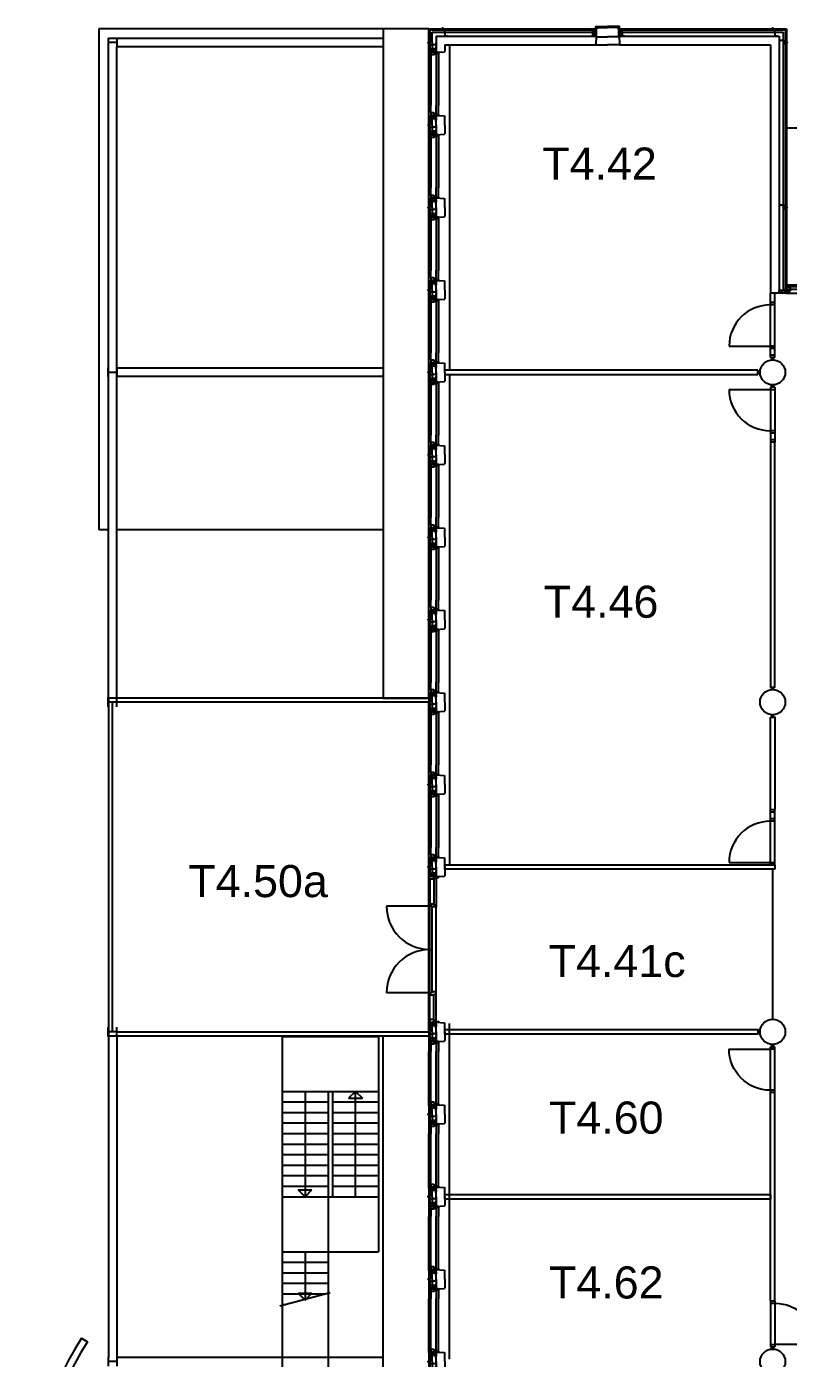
# Model space of a CAD drawing. Header units: millimetres. Extents: x 38964 to 143106, y 166778 to 217878.
# Drawn here: x 38964 to 55581, y 188799 to 217878 of the extents above; entities that cross this region are included whole.
import ezdxf
from ezdxf.enums import TextEntityAlignment as Align

# ---------------------------------------------------------------- set-up
doc = ezdxf.new("R2010")
doc.units = ezdxf.units.MM
doc.linetypes.add('HIDDEN2', pattern=[4.7625, 3.175, -1.5875])
doc.layers.get('0').update_dxf_attribs({"linetype": 'CONTINUOUS'})
for name, color, linetype in [('AL2100_BUITENWANDEN', 3, 'CONTINUOUS'), ('AL2200_BINNENWANDEN', 2, 'CONTINUOUS'), ('AL2400_TRAPPEN', 1, 'CONTINUOUS'), ('AL2800_KONSTRUKTIES', 1, 'CONTINUOUS'), ('AL3100_BUITENWANDOPENINGEN', 1, 'CONTINUOUS'), ('AL3200_BINNENWANDOPENINGEN', 1, 'CONTINUOUS'), ('AL3500_TOEBEHOREN-KOZIJNEN', 1, 'CONTINUOUS'), ('AL4600_RUIMTENUMMERS', 2, 'CONTINUOUS'), ('AL8100_INRVERKEERSRUIMTE', 250, 'HIDDEN2')]:
    doc.layers.add(name, color=color, linetype=linetype)
doc.styles.add('Arial', font='arial.ttf')

# ---------------------------------------------------------------- blocks, each defined once
blk = doc.blocks.new('23E')
at = {"layer": 'AL2100_BUITENWANDEN'}
for p, q in [((-260, -10), (-270, 0)), ((-312.5, -272.5), (-332.5, -272.5)), ((-250, -190), (-260, -10)), ((-300, -327), (-300, -350)), ((-300, -350), (-280, -327)), ((-300, -327), (-280, -350)), ((-280, -327), (-280, -350)), ((-270, -332), (-270, -350)), ((-240, -400), (0, -400))]:
    blk.add_line(p, q, dxfattribs=at)
for points in [[(-375, -195), (-325, -195), (-325, -295)], [(-320, -250), (-320, -327), (-260, -327)], [(-285, -303), (-260, -303), (-260, -400), (-240, -400)]]:
    blk.add_lwpolyline(points, dxfattribs=at)
at = {"layer": 'AL3100_BUITENWANDOPENINGEN'}
for p, q in [((-270, 0), (0, 0)), ((-247, -180), (0, -180)), ((-210, -379), (0, -379))]:
    blk.add_line(p, q, dxfattribs=at)
for points in [[(-295, -240), (-298, -240), (-298, -193), (-345, -193), (-345, -190), (-295, -190)], [(-295, -300), (-295, -190), (-280, -190), (-280, -200), (-265, -200), (-265, -190), (-250, -190), (-250, -210), (-260, -210), (-260, -220), (-250, -220), (-250, -300)], [(-210, -379), (-250, -379), (-250, -180), (-247, -180), (-247, -376), (-210, -376)]]:
    blk.add_lwpolyline(points, close=True, dxfattribs=at)
at = {"layer": 'AL3500_TOEBEHOREN-KOZIJNEN'}
blk.add_lwpolyline([(-265, -200), (-265, -190), (-280, -190), (-280, -200)], close=True, dxfattribs=at)
blk = doc.blocks.new('23-1')
for p, q in [((-42.5, -279.5), (-22.5, -300)), ((-42.5, -300), (-22.5, -279.5)), ((-42.5, -279.5), (-42.5, -300)), ((-22.5, -279.5), (-22.5, -300)), ((-15, -282), (-15, -300)), ((15, -282), (15, -300)), ((22.5, -279.5), (22.5, -300)), ((42.5, -279.5), (22.5, -300)), ((22.5, -279.5), (42.5, -300)), ((42.5, -222.5), (62.5, -222.5)), ((42.5, -279.5), (42.5, -300))]:
    blk.add_line(p, q)
for points in [[(50, -200), (50, -277), (-50, -277)], [(105, -145), (55, -145), (55, -245)]]:
    blk.add_lwpolyline(points)
blk.add_lwpolyline([(-50, -279.5), (-5, -279.5), (-5, -316, 0.4142136), (-1, -320), (1, -320, 0.4142136), (5, -316), (5, -279.5), (50, -279.5)], format="xyb")
blk = doc.blocks.new('VIER')
at = {"layer": 'AL2100_BUITENWANDEN'}
for p, q in [((159, 838), (159, 1056)), ((177, 808), (159, 808)), ((182, 778), (159, 798)), ((159, 778), (182, 798)), ((182, 798), (159, 798)), ((182, 778), (159, 778)), ((179, 650), (159, 670)), ((179, 670), (159, 650)), ((179, 670), (159, 670)), ((179, 650), (159, 650)), ((177, 643), (159, 643)), ((177, 613), (159, 613)), ((179, 605), (159, 605)), ((159, 585), (179, 605)), ((179, 585), (159, 605)), ((179, 585), (159, 585)), ((177, 643), (177, 808)), ((177, 448), (177, 613)), ((229, 628), (229, 793)), ((229, 628), (229, 463)), ((236, 775), (236, 755)), ((236, 685), (236, 665)), ((319, 628), (319, 838)), ((319, 838), (499, 828)), ((319, 628), (319, 418)), ((499, 828), (509, 818)), ((509, 628), (509, 818)), ((509, 628), (509, 438)), ((182, 478), (159, 478)), ((159, 478), (182, 458)), ((182, 478), (159, 458)), ((182, 458), (159, 458)), ((177, 448), (159, 448)), ((159, 418), (159, 199)), ((236, 480), (236, 500)), ((319, 418), (499, 428)), ((499, 428), (509, 438))]:
    blk.add_line(p, q, dxfattribs=at)
blk.add_lwpolyline([(179, 578), (179, 623), (143, 623, -0.414214), (139, 627), (139, 629, -0.414214), (143, 633), (179, 633), (179, 678)], format="xyb", dxfattribs=at)
for points in [[(226, 793), (226, 818), (159, 818), (159, 838)], [(159, 643), (159, 808)], [(159, 448), (159, 613)], [(259, 768), (182, 768), (182, 818)], [(259, 678), (182, 678), (182, 578)], [(314, 713), (314, 763), (214, 763)], [(314, 623), (314, 673), (214, 673)], [(226, 463), (226, 438), (159, 438), (159, 418)], [(259, 488), (182, 488), (182, 438)], [(314, 543), (314, 493), (214, 493)]]:
    blk.add_lwpolyline(points, dxfattribs=at)
at = {"layer": 'AL3100_BUITENWANDOPENINGEN'}
for p, q in [((205, 895), (205, 1056)), ((319, 878), (319, 1056)), ((369, 856), (369, 1056)), ((205, 361), (205, 199)), ((319, 378), (319, 199)), ((369, 399), (369, 199))]:
    blk.add_line(p, q, dxfattribs=at)
for points in [[(224, 828), (224, 838), (289, 838), (289, 828), (299, 828), (299, 838), (319, 838), (319, 878), (268, 878), (268, 895), (205, 895), (205, 828)], [(229, 793), (319, 793), (319, 808), (309, 808), (309, 823), (319, 823), (319, 838), (299, 838), (299, 828), (289, 828), (289, 838), (229, 838)], [(269, 793), (269, 790), (316, 790), (316, 743), (319, 743), (319, 793)], [(319, 856), (369, 856), (369, 837), (319, 841)], [(224, 428), (224, 418), (289, 418), (289, 428), (299, 428), (299, 418), (319, 418), (319, 378), (268, 378), (268, 361), (205, 361), (205, 428)], [(229, 463), (319, 463), (319, 448), (309, 448), (309, 433), (319, 433), (319, 418), (299, 418), (299, 428), (289, 428), (289, 418), (229, 418)], [(269, 463), (269, 466), (316, 466), (316, 513), (319, 513), (319, 463)], [(319, 399), (369, 399), (369, 418), (319, 415)]]:
    blk.add_lwpolyline(points, close=True, dxfattribs=at)
at = {"layer": 'AL3500_TOEBEHOREN-KOZIJNEN'}
for points in [[(309, 823), (319, 823), (319, 808), (309, 808)], [(329, 840), (329, 846), (319, 846), (319, 841)], [(309, 433), (319, 433), (319, 448), (309, 448)], [(329, 415), (329, 410), (319, 410), (319, 415)]]:
    blk.add_lwpolyline(points, close=True, dxfattribs=at)
blk = doc.blocks.new('AH28HA20')
for points in [[(-100, 95), (100, 95)], [(0, -95), (0, 95)], [(-100, -95), (100, -95)]]:
    blk.add_lwpolyline(points)

msp = doc.modelspace()

# ---------------------------------------------------------------- linework, layer by layer
at = {"layer": 'AL2100_BUITENWANDEN'}
for p, q in [((40539, 217828), (40539, 206889)), ((46739, 217828), (40539, 217828)), ((47739, 217828), (48024, 217828)), ((47739, 217828), (47739, 217543)), ((47757, 217810), (48024, 217810)), ((47757, 217810), (47757, 217543)), ((48054, 217828), (51369, 217828)), ((48054, 217810), (51369, 217810)), ((51909, 217828), (55224, 217828)), ((51909, 217810), (55224, 217810)), ((55254, 217828), (55539, 217828)), ((55254, 217810), (55521, 217810)), ((55521, 217810), (55521, 217543)), ((55539, 217828), (55539, 217543)), ((47760, 217570), (47739, 217570)), ((47739, 217570), (47760, 217550)), ((47760, 217570), (47739, 217550)), ((47760, 217550), (47739, 217550)), ((47757, 217543), (47739, 217543)), ((47757, 217513), (47739, 217513)), ((47757, 217513), (47757, 217348)), ((47809, 217758), (51344, 217758)), ((47809, 217528), (47809, 217758)), ((47809, 217528), (47809, 217363)), ((47899, 217668), (51389, 217668)), ((47899, 217668), (47899, 217318)), ((51889, 217668), (55379, 217668)), ((51934, 217758), (55469, 217758)), ((55379, 217668), (55379, 212068)), ((55469, 217758), (55469, 212128)), ((55521, 217513), (55521, 213943)), ((55539, 217513), (55539, 213943)), ((47760, 217505), (47739, 217485)), ((47760, 217485), (47739, 217505)), ((47760, 217505), (47739, 217505)), ((47760, 217485), (47739, 217485)), ((47762, 217378), (47739, 217358)), ((47739, 217378), (47762, 217358)), ((47762, 217378), (47739, 217378)), ((47762, 217358), (47739, 217358)), ((47757, 217348), (47739, 217348)), ((47739, 217318), (47739, 217099)), ((47817, 217470), (47817, 217490)), ((47817, 217380), (47817, 217400)), ((47899, 217318), (48079, 217328)), ((48079, 217328), (48089, 217338)), ((48089, 217478), (51369, 217478)), ((48089, 217478), (48089, 217338)), ((51909, 217478), (55189, 217478)), ((55189, 217478), (55189, 212058)), ((55521, 213913), (55521, 212128)), ((55539, 213913), (55539, 212133)), ((55372, 212058), (55189, 212058)), ((55374, 212055), (55292, 212055)), ((55382, 212068), (55372, 212058)), ((55387, 212068), (55374, 212055)), ((55534, 212128), (55469, 212128)), ((40749, 206889), (40539, 206889)), ((46739, 206889), (40929, 206889)), ((47739, 199738), (47739, 199956)), ((47757, 199708), (47739, 199708)), ((47762, 199698), (47739, 199698)), ((47739, 199678), (47762, 199698)), ((47762, 199678), (47739, 199698)), ((47762, 199678), (47739, 199678)), ((47760, 199570), (47739, 199570)), ((47739, 199570), (47760, 199550)), ((47760, 199570), (47739, 199550)), ((47760, 199550), (47739, 199550)), ((47757, 199543), (47739, 199543)), ((47757, 199513), (47739, 199513)), ((47760, 199505), (47739, 199485)), ((47760, 199485), (47739, 199505)), ((47760, 199505), (47739, 199505)), ((47760, 199485), (47739, 199485)), ((47757, 199708), (47757, 199543)), ((47757, 199513), (47757, 199348)), ((47809, 199528), (47809, 199693)), ((47809, 199528), (47809, 199363)), ((47817, 199675), (47817, 199655)), ((47817, 199470), (47817, 199490)), ((47899, 199528), (47899, 199738)), ((47899, 199738), (48079, 199728)), ((47899, 199528), (47899, 199738)), ((47899, 199528), (47899, 199318)), ((48079, 199728), (48089, 199718)), ((48089, 199528), (48089, 199718)), ((48089, 199528), (48089, 199338)), ((47762, 199378), (47739, 199358)), ((47739, 199378), (47762, 199358)), ((47762, 199378), (47739, 199378)), ((47762, 199358), (47739, 199358)), ((47757, 199348), (47739, 199348)), ((47739, 196138), (47739, 199318)), ((47817, 199380), (47817, 199400)), ((47899, 199318), (48079, 199328)), ((48079, 199328), (48089, 199338)), ((47757, 196108), (47739, 196108)), ((47762, 196098), (47739, 196098)), ((47739, 196078), (47762, 196098)), ((47762, 196078), (47739, 196098)), ((47762, 196078), (47739, 196078)), ((47757, 196108), (47757, 195943)), ((47809, 195928), (47809, 196093)), ((47817, 196075), (47817, 196055)), ((47899, 195928), (47899, 196138)), ((47899, 196138), (48079, 196128)), ((47899, 195928), (47899, 196138)), ((48079, 196128), (48089, 196118)), ((48089, 195928), (48089, 196118)), ((47760, 195970), (47739, 195970)), ((47739, 195970), (47760, 195950)), ((47760, 195970), (47739, 195950)), ((47760, 195950), (47739, 195950)), ((47757, 195943), (47739, 195943)), ((47757, 195913), (47739, 195913)), ((47760, 195905), (47739, 195885)), ((47760, 195885), (47739, 195905)), ((47760, 195905), (47739, 195905)), ((47760, 195885), (47739, 195885)), ((47762, 195778), (47739, 195758)), ((47739, 195778), (47762, 195758)), ((47762, 195778), (47739, 195778)), ((47762, 195758), (47739, 195758)), ((47757, 195748), (47739, 195748)), ((47739, 195718), (47739, 195499)), ((47757, 195913), (47757, 195748)), ((47809, 195928), (47809, 195763)), ((47817, 195870), (47817, 195890)), ((47817, 195780), (47817, 195800)), ((47899, 195928), (47899, 195718)), ((47899, 195718), (48079, 195728)), ((48079, 195728), (48089, 195738)), ((48089, 195928), (48089, 195738))]:
    msp.add_line(p, q, dxfattribs=at)
for points in [[(47760, 217578), (47760, 217533), (47723, 217533, 0.414214), (47719, 217529), (47719, 217527, 0.414214), (47723, 217523), (47760, 217523), (47760, 217478)], [(47760, 199578), (47760, 199533), (47723, 199533, 0.414214), (47719, 199529), (47719, 199527, 0.414214), (47723, 199523), (47760, 199523), (47760, 199478)], [(47760, 195978), (47760, 195933), (47723, 195933, 0.414214), (47719, 195929), (47719, 195927, 0.414214), (47723, 195923), (47760, 195923), (47760, 195878)]]:
    msp.add_lwpolyline(points, format="xyb", dxfattribs=at)
for points in [[(47739, 217513), (47739, 217348)], [(47839, 217478), (47762, 217478), (47762, 217578)], [(47894, 217533), (47894, 217483), (47794, 217483)], [(47806, 217363), (47806, 217338), (47739, 217338), (47739, 217318)], [(47839, 217388), (47762, 217388), (47762, 217338)], [(47894, 217443), (47894, 217393), (47794, 217393)], [(47806, 199693), (47806, 199718), (47739, 199718), (47739, 199738)], [(47739, 199708), (47739, 199543)], [(47739, 199513), (47739, 199348)], [(47839, 199668), (47762, 199668), (47762, 199718)], [(47839, 199478), (47762, 199478), (47762, 199578)], [(47894, 199613), (47894, 199663), (47794, 199663)], [(47894, 199533), (47894, 199483), (47794, 199483)], [(47806, 199363), (47806, 199338), (47739, 199338), (47739, 199318)], [(47839, 199388), (47762, 199388), (47762, 199338)], [(47894, 199443), (47894, 199393), (47794, 199393)], [(47806, 196093), (47806, 196118), (47739, 196118), (47739, 196138)], [(47739, 196108), (47739, 195943)], [(47839, 196068), (47762, 196068), (47762, 196118)], [(47894, 196013), (47894, 196063), (47794, 196063)], [(47739, 195913), (47739, 195748)], [(47806, 195763), (47806, 195738), (47739, 195738), (47739, 195718)], [(47839, 195878), (47762, 195878), (47762, 195978)], [(47839, 195788), (47762, 195788), (47762, 195738)], [(47894, 195933), (47894, 195883), (47794, 195883)], [(47894, 195843), (47894, 195793), (47794, 195793)]]:
    msp.add_lwpolyline(points, dxfattribs=at)
for centre in [(55239, 210328), (55239, 203128), (55239, 195928), (55239, 188728)]:
    msp.add_circle(centre, 275, dxfattribs=at)
msp.add_arc((55534, 212133), 5, 270, 0, dxfattribs=at)
at = {"layer": 'AL2200_BINNENWANDEN'}
for p, q in [((55221, 210602), (55221, 210653)), ((55257, 210602), (55257, 210653)), ((54914, 210378), (48089, 210378)), ((54914, 210278), (48089, 210278)), ((54914, 210278), (54914, 210378)), ((54965, 210346), (54914, 210346)), ((54965, 210310), (54914, 210310)), ((55289, 210003), (55189, 210003)), ((55221, 210003), (55221, 210053)), ((55257, 210003), (55257, 210053)), ((55221, 203402), (55221, 203453)), ((55257, 203402), (55257, 203453)), ((55221, 202803), (55221, 202853)), ((55257, 202803), (55257, 202853)), ((54965, 195946), (54914, 195946)), ((54965, 195910), (54914, 195910)), ((55189, 195603), (55289, 195603)), ((55221, 195603), (55221, 195653)), ((55257, 195603), (55221, 195603)), ((55257, 195603), (55257, 195653)), ((55189, 190053), (55189, 194603)), ((55289, 194603), (55189, 194603)), ((55289, 190053), (55289, 194603)), ((55189, 190053), (55289, 190053)), ((55221, 189002), (55221, 189053)), ((55221, 189053), (55257, 189053)), ((55257, 189002), (55257, 189053))]:
    msp.add_line(p, q, dxfattribs=at)
for points in [[(55289, 208803), (55189, 208803), (55189, 203453), (55289, 203453)], [(55189, 202803), (55289, 202803), (55289, 200778), (55189, 200778)], [(55289, 199478), (48089, 199478), (48089, 199578), (55289, 199578)], [(48089, 195978), (54914, 195978), (54914, 195878), (48089, 195878)], [(55189, 192278), (48089, 192278), (48089, 192378), (55189, 192378)]]:
    msp.add_lwpolyline(points, close=True, dxfattribs=at)
at = {"layer": 'AL2400_TRAPPEN'}
for p, q in [((55539, 212197), (55539, 215658)), ((62139, 215658), (55542, 215658)), ((62139, 212197), (55539, 212197)), ((44539, 195828), (44539, 182556)), ((44539, 195828), (46639, 195828)), ((46639, 195828), (46639, 191128)), ((44539, 194628), (46639, 194628)), ((45039, 194628), (45039, 192328)), ((45539, 194628), (45539, 182825)), ((45639, 194628), (45639, 192328)), ((46139, 194628), (45989, 194478)), ((46139, 192328), (46139, 194628)), ((46139, 194628), (46289, 194478)), ((44539, 194398), (45539, 194398)), ((45639, 194398), (46639, 194398)), ((45989, 194478), (46289, 194478)), ((44539, 194168), (45539, 194168)), ((45639, 194168), (46639, 194168)), ((44539, 193938), (45539, 193938)), ((44539, 193708), (45539, 193708)), ((45639, 193938), (46639, 193938)), ((45639, 193708), (46639, 193708)), ((44539, 193478), (45539, 193478)), ((45639, 193478), (46639, 193478)), ((44539, 193248), (45539, 193248)), ((45639, 193248), (46639, 193248)), ((44539, 193018), (45539, 193018)), ((45639, 193018), (46639, 193018)), ((44539, 192788), (45539, 192788)), ((44539, 192558), (45539, 192558)), ((45639, 192788), (46639, 192788)), ((45639, 192558), (46639, 192558)), ((44539, 192328), (45539, 192328)), ((44889, 192478), (45189, 192478)), ((45039, 192328), (44889, 192478)), ((45039, 192328), (45189, 192478)), ((45539, 192328), (46639, 192328)), ((44539, 191128), (46639, 191128)), ((45039, 191128), (45039, 190070)), ((44539, 190898), (45539, 190898)), ((44539, 190668), (45539, 190668)), ((44489, 189943), (45589, 190239)), ((44539, 190438), (45539, 190438)), ((44539, 190208), (45475, 190208)), ((45039, 190070), (44889, 190220)), ((44889, 190220), (45189, 190220)), ((45039, 190070), (45189, 190220)), ((44539, 189978), (44620, 189978))]:
    msp.add_line(p, q, dxfattribs=at)
at = {"layer": 'AL2800_KONSTRUKTIES'}
for p, q in [((40749, 203218), (40749, 217618)), ((46739, 217618), (40749, 217618)), ((40929, 203218), (40929, 217438)), ((46739, 217438), (40929, 217438)), ((46739, 210418), (40929, 210418)), ((46739, 210238), (40929, 210238)), ((47739, 203218), (40749, 203218)), ((40749, 203218), (40749, 195838)), ((40839, 195928), (40839, 203128)), ((47739, 203128), (40934, 203128)), ((47739, 195928), (47739, 203128)), ((40749, 195838), (40749, 188818)), ((40749, 195838), (47739, 195838)), ((40929, 195838), (40929, 188818)), ((40934, 195928), (47739, 195928)), ((40161, 189237), (40289, 189158)), ((46739, 188818), (40934, 188818))]:
    msp.add_line(p, q, dxfattribs=at)
msp.add_lwpolyline([(46739, 203218), (47739, 203218), (47739, 217828), (46739, 217828), (46739, 203218)], dxfattribs=at)
msp.add_lwpolyline([(47739, 195838), (47739, 166828), (46739, 166828), (46739, 195838)], close=True, dxfattribs=at)
for radius, start, end in [(7650, 147.5123, 212.4877), (7500, 147.4938, 212.5062)]:
    msp.add_arc((46614, 185128), radius, start, end, dxfattribs=at)
at = {"layer": 'AL3100_BUITENWANDOPENINGEN'}
for p, q in [((47785, 217261), (47785, 217099)), ((47899, 217278), (47899, 217099)), ((47949, 217299), (47949, 217099)), ((48192, 217478), (48192, 210378)), ((47739, 217099), (47739, 216156)), ((47785, 217099), (47785, 216156)), ((47899, 217099), (47899, 216156)), ((47949, 217099), (47949, 216156)), ((47739, 215299), (47739, 214356)), ((47785, 215299), (47785, 214356)), ((47899, 215299), (47899, 214356)), ((47949, 215299), (47949, 214356)), ((47739, 213499), (47739, 212556)), ((47785, 213499), (47785, 212556)), ((47899, 213499), (47899, 212556)), ((47949, 213499), (47949, 212556)), ((55397, 212068), (55397, 212058)), ((55557, 212068), (55397, 212068)), ((55557, 212058), (55397, 212058)), ((55539, 212146), (56516, 212146)), ((55540, 212058), (56516, 212058)), ((55552, 212238), (62129, 212238)), ((55552, 212197), (55552, 212238)), ((55557, 212058), (55557, 212068)), ((47739, 211699), (47739, 210756)), ((47739, 211699), (47739, 210756)), ((47785, 211699), (47785, 210756)), ((47785, 211699), (47785, 210756)), ((47899, 211699), (47899, 210756)), ((47899, 211699), (47899, 210756)), ((47949, 211699), (47949, 210756)), ((47949, 211699), (47949, 210756)), ((48192, 210278), (48192, 199578)), ((47739, 209899), (47739, 208956)), ((47785, 209899), (47785, 208956)), ((47899, 209899), (47899, 208956)), ((47949, 209899), (47949, 208956)), ((47739, 208099), (47739, 207156)), ((47785, 208099), (47785, 207156)), ((47899, 208099), (47899, 207156)), ((47949, 208099), (47949, 207156)), ((47739, 206299), (47739, 205356)), ((47785, 206299), (47785, 205356)), ((47899, 206299), (47899, 205356)), ((47949, 206299), (47949, 205356)), ((47739, 204499), (47739, 203556)), ((47785, 204499), (47785, 203556)), ((47899, 204499), (47899, 203556)), ((47949, 204499), (47949, 203556)), ((47739, 202699), (47739, 201756)), ((47785, 202699), (47785, 201756)), ((47899, 202699), (47899, 201756)), ((47949, 202699), (47949, 201756)), ((47739, 200899), (47739, 199956)), ((47785, 200899), (47785, 199956)), ((47899, 200899), (47899, 199956)), ((47949, 200899), (47949, 199956)), ((47785, 199795), (47785, 199956)), ((47899, 199778), (47899, 199956)), ((47949, 199756), (47949, 199956)), ((47760, 199261), (47760, 198722)), ((47848, 199261), (47848, 198722)), ((47899, 199278), (47899, 198705)), ((47760, 198672), (46816, 198672)), ((47760, 198672), (47760, 198722)), ((47760, 198722), (47848, 198722)), ((47811, 198672), (47760, 198672)), ((47760, 196783), (47760, 198672)), ((47811, 198655), (47811, 198672)), ((47899, 198655), (47811, 198655)), ((47811, 196800), (47811, 198655)), ((47848, 198722), (47848, 198705)), ((47848, 198705), (47899, 198705)), ((47899, 198705), (47899, 198655)), ((47899, 196800), (47899, 198655)), ((47760, 197728), (47811, 197728)), ((47760, 196783), (46816, 196783)), ((47760, 196783), (47760, 196733)), ((47811, 196783), (47760, 196783)), ((47760, 196733), (47848, 196733)), ((47760, 196195), (47760, 196733)), ((47899, 196800), (47811, 196800)), ((47811, 196800), (47811, 196783)), ((47848, 196750), (47899, 196750)), ((47848, 196733), (47848, 196750)), ((47848, 196195), (47848, 196733)), ((47899, 196750), (47899, 196800)), ((47899, 196178), (47899, 196750)), ((48192, 188780), (48192, 196111)), ((47739, 194556), (47739, 195499)), ((47785, 195661), (47785, 195499)), ((47785, 194556), (47785, 195499)), ((47899, 195678), (47899, 195499)), ((47899, 194556), (47899, 195499)), ((47949, 195699), (47949, 195499)), ((47949, 194556), (47949, 195499)), ((47739, 192756), (47739, 193699)), ((47785, 192756), (47785, 193699)), ((47899, 192756), (47899, 193699)), ((47949, 192756), (47949, 193699)), ((47739, 190956), (47739, 191899)), ((47785, 190956), (47785, 191899)), ((47899, 190956), (47899, 191899)), ((47949, 190956), (47949, 191899)), ((47739, 189156), (47739, 190099)), ((47785, 189156), (47785, 190099)), ((47899, 189156), (47899, 190099)), ((47949, 189156), (47949, 190099))]:
    msp.add_line(p, q, dxfattribs=at)
for points in [[(47804, 217328), (47804, 217318), (47869, 217318), (47869, 217328), (47879, 217328), (47879, 217318), (47899, 217318), (47899, 217278), (47848, 217278), (47848, 217261), (47785, 217261), (47785, 217328)], [(47809, 217363), (47899, 217363), (47899, 217348), (47889, 217348), (47889, 217333), (47899, 217333), (47899, 217318), (47879, 217318), (47879, 217328), (47869, 217328), (47869, 217318), (47809, 217318)], [(47849, 217363), (47849, 217366), (47896, 217366), (47896, 217413), (47899, 217413), (47899, 217363)], [(47899, 217299), (47949, 217299), (47949, 217318), (47899, 217315)], [(55382, 212068), (55382, 212123), (55432, 212123), (55432, 212068)], [(55509, 212074), (55512, 212074), (55512, 212124), (55462, 212124), (55462, 212121), (55509, 212121)], [(55512, 212068), (55512, 212123), (55562, 212123), (55562, 212068)], [(55552, 212197), (55619, 212197), (55619, 212109), (55602, 212109), (55602, 212058), (55567, 212058), (55567, 212127), (55552, 212127)], [(47804, 199728), (47804, 199738), (47869, 199738), (47869, 199728), (47879, 199728), (47879, 199738), (47899, 199738), (47899, 199778), (47848, 199778), (47848, 199795), (47785, 199795), (47785, 199728)], [(47809, 199693), (47899, 199693), (47899, 199708), (47889, 199708), (47889, 199723), (47899, 199723), (47899, 199738), (47879, 199738), (47879, 199728), (47869, 199728), (47869, 199738), (47809, 199738)], [(47849, 199693), (47849, 199690), (47896, 199690), (47896, 199643), (47899, 199643), (47899, 199693)], [(47899, 199756), (47949, 199756), (47949, 199737), (47899, 199741)], [(47804, 199328), (47804, 199318), (47869, 199318), (47869, 199328), (47879, 199328), (47879, 199318), (47899, 199318), (47899, 199278), (47848, 199278), (47848, 199261), (47760, 199261), (47760, 199328)], [(47809, 199363), (47899, 199363), (47899, 199348), (47889, 199348), (47889, 199333), (47899, 199333), (47899, 199318), (47879, 199318), (47879, 199328), (47869, 199328), (47869, 199318), (47809, 199318)], [(47849, 199363), (47849, 199366), (47896, 199366), (47896, 199413), (47899, 199413), (47899, 199363)], [(47899, 199299), (47949, 199299), (47949, 199318), (47899, 199315)], [(47804, 196128), (47804, 196138), (47869, 196138), (47869, 196128), (47879, 196128), (47879, 196138), (47899, 196138), (47899, 196178), (47848, 196178), (47848, 196195), (47760, 196195), (47760, 196128)], [(47809, 196093), (47899, 196093), (47899, 196108), (47889, 196108), (47889, 196123), (47899, 196123), (47899, 196138), (47879, 196138), (47879, 196128), (47869, 196128), (47869, 196138), (47809, 196138)], [(47849, 196093), (47849, 196090), (47896, 196090), (47896, 196043), (47899, 196043), (47899, 196093)], [(47899, 196156), (47949, 196156), (47949, 196137), (47899, 196141)], [(47804, 195728), (47804, 195718), (47869, 195718), (47869, 195728), (47879, 195728), (47879, 195718), (47899, 195718), (47899, 195678), (47848, 195678), (47848, 195661), (47785, 195661), (47785, 195728)], [(47809, 195763), (47899, 195763), (47899, 195748), (47889, 195748), (47889, 195733), (47899, 195733), (47899, 195718), (47879, 195718), (47879, 195728), (47869, 195728), (47869, 195718), (47809, 195718)], [(47849, 195763), (47849, 195766), (47896, 195766), (47896, 195813), (47899, 195813), (47899, 195763)], [(47849, 195763), (47849, 195766), (47896, 195766), (47896, 195813), (47899, 195813), (47899, 195763)], [(47899, 195699), (47949, 195699), (47949, 195718), (47899, 195715)]]:
    msp.add_lwpolyline(points, close=True, dxfattribs=at)
for centre, start, end in [((47760, 198672), 180, 270), ((47760, 196783), 90, 180)]:
    msp.add_arc(centre, 944, start, end, dxfattribs=at)
at = {"layer": 'AL3200_BINNENWANDOPENINGEN'}
for p, q in [((55189, 210653), (55189, 212058)), ((55289, 210653), (55289, 212058)), ((55289, 211853), (55189, 211853)), ((55289, 211803), (55189, 211803)), ((54289, 210903), (55289, 210903)), ((55289, 210903), (55189, 210903)), ((55289, 210853), (55189, 210853)), ((55289, 210703), (55189, 210703)), ((55289, 210653), (55189, 210653)), ((54289, 209953), (55289, 209953)), ((55289, 210003), (55189, 210003)), ((55189, 210003), (55189, 208803)), ((55289, 210003), (55289, 208803)), ((55289, 209053), (55189, 209053)), ((55289, 209003), (55189, 209003)), ((55289, 208853), (55189, 208853)), ((55289, 208803), (55189, 208803)), ((55289, 200778), (55189, 200778)), ((55189, 199578), (55189, 200778)), ((55289, 200728), (55189, 200728)), ((55289, 199578), (55289, 200778)), ((55289, 200578), (55189, 200578)), ((55289, 200528), (55189, 200528)), ((54289, 199628), (55289, 199628)), ((55289, 199578), (55189, 199578)), ((55289, 195603), (55189, 195603)), ((55189, 194603), (55189, 195603)), ((55289, 195553), (55189, 195553)), ((55289, 194603), (55289, 195603)), ((55289, 194653), (55189, 194653)), ((55289, 194603), (55189, 194603)), ((55189, 190053), (55289, 190053)), ((55189, 190053), (55189, 189053)), ((55189, 190003), (55289, 190003)), ((55289, 190053), (55289, 189053)), ((55189, 189103), (55289, 189103)), ((55189, 189053), (55289, 189053))]:
    msp.add_line(p, q, dxfattribs=at)
for points in [[(55189, 194653, -0.414214), (54289, 195553), (55189, 195553)], [(55289, 190003, -0.414214), (56189, 189103), (55289, 189103)]]:
    msp.add_lwpolyline(points, format="xyb", dxfattribs=at)
for centre, start, end in [((55189, 210903), 90, 180), ((55188, 209953), 180, 270), ((55188, 199628), 90, 180)]:
    msp.add_arc(centre, 900, start, end, dxfattribs=at)
at = {"layer": 'AL8100_INRVERKEERSRUIMTE'}
msp.add_line((55239, 196203), (55239, 199478), dxfattribs=at)

# ---------------------------------------------------------------- block references
at = {"xscale": -1, "rotation": 180}
msp.add_blockref('23E', (51639, 217478), dxfattribs=at)
at = {"rotation": 180}
msp.add_blockref('23E', (51639, 217478), dxfattribs=at)
at = {"layer": 'AL2100_BUITENWANDEN', "xscale": -1, "rotation": 180}
for name, p in [('23-1', (48039, 217528)), ('23-1', (55239, 217528)), ('VIER', (47580, 216355)), ('VIER', (47580, 214555)), ('VIER', (47580, 212755)), ('VIER', (47580, 210955)), ('VIER', (47580, 209155)), ('VIER', (47580, 207355)), ('VIER', (47580, 205555)), ('VIER', (47580, 203755)), ('VIER', (47580, 201955)), ('VIER', (47580, 194755)), ('VIER', (47580, 192955)), ('VIER', (47580, 191155)), ('VIER', (47580, 189355))]:
    msp.add_blockref(name, p, dxfattribs=at)
at = {"layer": 'AL2100_BUITENWANDEN', "rotation": 90}
for p in [(55239, 217528), (55239, 213928)]:
    msp.add_blockref('23-1', p, dxfattribs=at)
at = {"layer": 'AL2800_KONSTRUKTIES', "xscale": -1, "rotation": 90}
for p in [(40839, 217528), (40839, 210328), (40839, 188728)]:
    msp.add_blockref('AH28HA20', p, dxfattribs=at)
at = {"layer": 'AL2800_KONSTRUKTIES', "rotation": 90}
for p in [(40839, 210328), (40839, 203128), (40839, 195928)]:
    msp.add_blockref('AH28HA20', p, dxfattribs=at)

# ---------------------------------------------------------------- texts
at = {"layer": 'AL4600_RUIMTENUMMERS', "style": 'Arial'}
for s, p in [('T4.42', (50211, 214327)), ('T4.46', (50246, 204760)), ('T4.50a', (42491, 198660)), ('T4.41c', (50351, 196915)), ('T4.60', (50358, 193496)), ('T4.62', (50358, 189896))]:
    msp.add_text(s, height=700, dxfattribs=at).set_placement(p, align=Align.BOTTOM_LEFT)

doc.saveas('drawing.dxf')
